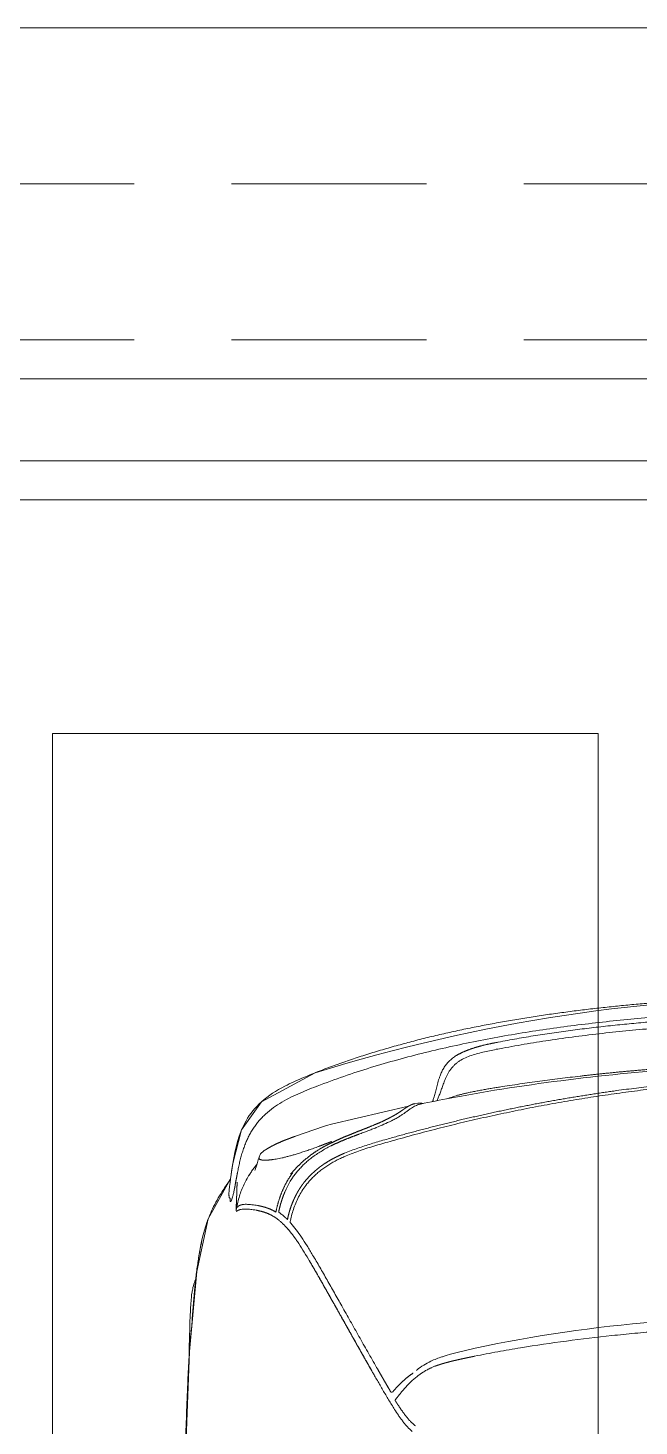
# Model space of a CAD drawing. Header units: metres. Extents: x -13933 to 152404, y -7861 to 21912.
# Drawn here: x 113047.2 to 113125.6, y 3104.3 to 3283.7 of the extents above; entities that cross this region are included whole.
import ezdxf
from ezdxf.xclip import XClip

# ---------------------------------------------------------------- set-up
doc = ezdxf.new("R2010")
doc.units = ezdxf.units.M
doc.header["$LTSCALE"] = 100
doc.header["$MEASUREMENT"] = 0
doc.header["$XCLIPFRAME"] = 0
doc.linetypes.add('HIDDEN', pattern=[0.375, 0.25, -0.125])
doc.layers.get('0').update_dxf_attribs({"color": 9, "lineweight": 9})
for name, color, linetype, lineweight in [('04', 9, 'Continuous', 9), ('06A', 9, 'Continuous', 9), ('06B', 9, 'Continuous', 9), ('06D', 9, 'Continuous', 9), ('40M', 9, 'Continuous', 9)]:
    doc.layers.add(name, color=color, linetype=linetype, lineweight=lineweight)

# ---------------------------------------------------------------- blocks, each defined once
blk = doc.blocks.new('p-harpusta-ust')
at = {"layer": '06A'}
blk.add_lwpolyline([(-947.46, 2083), (-947.46, 2083), (-902.46, 2083), (-902.46, 460), (-947.46, 460), (-947.46, 2083)], dxfattribs=at)
at = {"layer": '06D', "linetype": 'HIDDEN'}
for points in [[(-927.46, 460), (-927.46, 2083)], [(-907.46, 460), (-907.46, 2083)]]:
    blk.add_lwpolyline(points, dxfattribs=at)
blk = doc.blocks.new('p-araba-polo')
for p, q in [((3.7907, -0.2576), (3.7909, -0.2576)), ((3.7514, -0.624), (3.7743, -0.5251)), ((3.7299, -0.546), (3.7299, -0.546)), ((3.4392, -0.5659), (3.4392, -0.5659)), ((3.6419, -0.7275), (3.6419, -0.7275)), ((3.4804, -0.8048), (3.4804, -0.8048))]:
    blk.add_line(p, q)
at = {"flags": 128}
for points in [[(3.7308, -0.6835), (3.732, -0.6804), (3.7332, -0.6772), (3.7345, -0.6739)], [(3.6558, -0.7538), (3.6563, -0.7542), (3.6566, -0.7545), (3.6574, -0.7549)], [(3.6574, -0.7549), (3.6583, -0.7553), (3.6593, -0.7556), (3.6605, -0.7556)]]:
    blk.add_lwpolyline(points, dxfattribs=at)
for points, degree, knots in [([(3.8968, 0), (3.8968, -0.0121), (3.8967, -0.0363), (3.8959, -0.0725), (3.8947, -0.1088), (3.893, -0.145), (3.8908, -0.1812), (3.888, -0.2174), (3.8847, -0.2535), (3.8808, -0.2896), (3.8764, -0.3256), (3.8712, -0.3615), (3.8654, -0.3973), (3.8588, -0.4329), (3.8515, -0.4685), (3.8433, -0.5038), (3.8341, -0.5389), (3.824, -0.5737), (3.8128, -0.6082), (3.8043, -0.6309), (3.8001, -0.6422)], 3, [0, 0, 0, 0, 0.055558, 0.111113, 0.166668, 0.222224, 0.277781, 0.333337, 0.388894, 0.44445, 0.500005, 0.55556, 0.611116, 0.666671, 0.722227, 0.777783, 0.833339, 0.888892, 0.944445, 1, 1, 1, 1]), ([(3.8174, -0.6444), (3.8199, -0.638), (3.8249, -0.6251), (3.8318, -0.6056), (3.8384, -0.5859), (3.8446, -0.566), (3.8505, -0.5459), (3.856, -0.5257), (3.8613, -0.5053), (3.8662, -0.4849), (3.8708, -0.4643), (3.8752, -0.4435), (3.8792, -0.4228), (3.883, -0.4019), (3.8866, -0.3809), (3.8899, -0.3599), (3.893, -0.3389), (3.8958, -0.3178), (3.8985, -0.2966), (3.9009, -0.2755), (3.9031, -0.2543), (3.9051, -0.2331), (3.9069, -0.2119), (3.9086, -0.1907), (3.91, -0.1695), (3.9113, -0.1483), (3.9123, -0.1271), (3.9133, -0.1059), (3.914, -0.0847), (3.9146, -0.0635), (3.915, -0.0423), (3.9152, -0.0212), (3.9153, -0.007), (3.9153, 0)], 3, [0, 0, 0, 0, 0.031503, 0.063111, 0.094824, 0.126637, 0.158547, 0.190546, 0.222628, 0.254786, 0.287011, 0.319297, 0.351636, 0.384021, 0.416445, 0.448899, 0.481372, 0.513858, 0.546357, 0.578861, 0.611362, 0.643854, 0.676332, 0.708795, 0.741239, 0.773662, 0.806063, 0.838441, 0.870794, 0.903125, 0.935433, 0.967723, 1, 1, 1, 1]), ([(3.8826, 0), (3.8825, -0.0115), (3.8825, -0.0346), (3.8818, -0.0692), (3.8807, -0.1038), (3.8791, -0.1384), (3.877, -0.1729), (3.8745, -0.2074), (3.8715, -0.2419), (3.8679, -0.2763), (3.8637, -0.3107), (3.859, -0.3441), (3.8539, -0.3766), (3.85, -0.3976), (3.8481, -0.4081)], 3, [0, 0, 0, 0, 0.084393, 0.168775, 0.253159, 0.337558, 0.421942, 0.506321, 0.590718, 0.675107, 0.759486, 0.843869, 0.92194, 1, 1, 1, 1]), ([(3.8565, -0.4099), (3.858, -0.4019), (3.861, -0.3861), (3.865, -0.3622), (3.8686, -0.3382), (3.8719, -0.3142), (3.8749, -0.2902), (3.8776, -0.2661), (3.8801, -0.242), (3.8823, -0.2178), (3.8842, -0.1937), (3.8859, -0.1695), (3.8873, -0.1453), (3.8885, -0.1211), (3.8895, -0.0969), (3.8903, -0.0727), (3.8908, -0.0485), (3.8912, -0.0242), (3.8912, -0.0081), (3.8912, 0)], 3, [0, 0, 0, 0, 0.058823, 0.117646, 0.17647, 0.235293, 0.294117, 0.35294, 0.411764, 0.470587, 0.529411, 0.588234, 0.647058, 0.705882, 0.764705, 0.823529, 0.882353, 0.941176, 1, 1, 1, 1]), ([(3.7299, -0.546), (3.7326, -0.5363), (3.7381, -0.5169), (3.7456, -0.4876), (3.7529, -0.4583), (3.7597, -0.4288), (3.7661, -0.3992), (3.7721, -0.3696), (3.7777, -0.3398), (3.7828, -0.31), (3.7875, -0.2801), (3.7918, -0.2501), (3.7957, -0.2201), (3.7992, -0.19), (3.8022, -0.1598), (3.8038, -0.1397), (3.8047, -0.1296)], 3, [0, 0, 0, 0, 0.071461, 0.142913, 0.214376, 0.285822, 0.357282, 0.428734, 0.500167, 0.571583, 0.64299, 0.714393, 0.785796, 0.857198, 0.928599, 1, 1, 1, 1]), ([(3.7771, -0.5097), (3.7824, -0.4843), (3.7966, -0.4088), (3.8141, -0.2823), (3.8225, -0.1806), (3.8251, -0.1297)], 3, [0, 0, 0, 0, 0.20268, 0.601651, 1, 1, 1, 1]), ([(3.7943, -0.2582), (3.7954, -0.2497), (3.7977, -0.2326), (3.8008, -0.2069), (3.8036, -0.1812), (3.806, -0.1555), (3.8074, -0.1383), (3.8081, -0.1297)], 3, [0, 0, 0, 0, 0.200035, 0.400025, 0.600021, 0.8, 1, 1, 1, 1]), ([(3.4856, -0.2052), (3.4847, -0.215), (3.4831, -0.2347), (3.4791, -0.2738), (3.4733, -0.3227), (3.4669, -0.3666), (3.4619, -0.3959), (3.4593, -0.4106), (3.4566, -0.4254), (3.4546, -0.4353), (3.4536, -0.4402)], 3, [0, 0, 0, 0, 0.12452, 0.248713, 0.496885, 0.746467, 0.809383, 0.872586, 0.936113, 1, 1, 1, 1]), ([(3.7989, -0.4081), (3.8003, -0.3995), (3.8029, -0.3823), (3.8065, -0.3565), (3.8099, -0.3307), (3.8119, -0.3134), (3.8129, -0.3048)], 3, [0, 0, 0, 0, 0.249972, 0.499988, 0.750033, 1, 1, 1, 1]), ([(3.7912, -0.4504), (3.7917, -0.4485), (3.7925, -0.4445), (3.7937, -0.4385), (3.7948, -0.4325), (3.7959, -0.4264), (3.797, -0.4203), (3.798, -0.4142), (3.7986, -0.4101), (3.7989, -0.4081)], 3, [0, 0, 0, 0, 0.142515, 0.285196, 0.427965, 0.570749, 0.713737, 0.856833, 1, 1, 1, 1]), ([(3.8481, -0.4081), (3.8476, -0.411), (3.8464, -0.4167), (3.8447, -0.4253), (3.8426, -0.4338), (3.8402, -0.4422), (3.8374, -0.4503), (3.8348, -0.4552), (3.8335, -0.4577)], 3, [0, 0, 0, 0, 0.167506, 0.33466, 0.50145, 0.667886, 0.83384, 1, 1, 1, 1]), ([(3.7841, -0.4746), (3.7844, -0.4739), (3.7851, -0.4721), (3.7861, -0.4691), (3.7873, -0.4656), (3.7883, -0.462), (3.7893, -0.4582), (3.7903, -0.4544), (3.7909, -0.4517), (3.7912, -0.4504)], 3, [0, 0, 0, 0, 0.115196, 0.262644, 0.410099, 0.557562, 0.705034, 0.852514, 1, 1, 1, 1]), ([(3.8335, -0.4577), (3.8327, -0.4588), (3.8313, -0.4612), (3.8288, -0.4644), (3.826, -0.4673), (3.8231, -0.4699), (3.82, -0.4722), (3.8168, -0.4742), (3.8134, -0.476), (3.8111, -0.477), (3.81, -0.4775)], 3, [0, 0, 0, 0, 0.124981, 0.249968, 0.374958, 0.499953, 0.624954, 0.749963, 0.874979, 1, 1, 1, 1]), ([(3.8134, -0.4845), (3.8151, -0.4838), (3.8184, -0.4825), (3.8232, -0.48), (3.8278, -0.4769), (3.832, -0.4731), (3.8358, -0.4688), (3.8381, -0.4654), (3.8392, -0.4637)], 3, [0, 0, 0, 0, 0.166711, 0.333398, 0.500062, 0.66671, 0.833352, 1, 1, 1, 1]), ([(3.81, -0.4775), (3.808, -0.4783), (3.804, -0.4799), (3.798, -0.482), (3.7924, -0.4841), (3.7873, -0.486), (3.7837, -0.4874), (3.7819, -0.4881), (3.7815, -0.4884)], 3, [0, 0, 0, 0, 0.18627, 0.372392, 0.558131, 0.743503, 0.928538, 1, 1, 1, 1]), ([(3.4331, -0.5064), (3.434, -0.5049), (3.4358, -0.502), (3.4373, -0.4989), (3.4381, -0.4974)], 3, [0, 0, 0, 0, 0.504884, 1, 1, 1, 1]), ([(3.4381, -0.4974), (3.4373, -0.4989), (3.4358, -0.502), (3.434, -0.5049), (3.4331, -0.5064)], 3, [0, 0, 0, 0, 0.494609, 1, 1, 1, 1]), ([(3.4381, -0.4974), (3.4386, -0.4963), (3.4397, -0.4941), (3.4405, -0.4918), (3.441, -0.4906)], 3, [0, 0, 0, 0, 0.498968, 1, 1, 1, 1]), ([(3.441, -0.4906), (3.4405, -0.4918), (3.4397, -0.4941), (3.4386, -0.4963), (3.4381, -0.4974)], 3, [0, 0, 0, 0, 0.501096, 1, 1, 1, 1]), ([(3.7818, -0.4936), (3.7825, -0.4933), (3.784, -0.4928), (3.7865, -0.492), (3.7894, -0.4913), (3.7925, -0.4905), (3.7958, -0.4896), (3.7992, -0.4888), (3.8027, -0.4879), (3.8063, -0.4869), (3.8099, -0.4858), (3.8122, -0.4849), (3.8134, -0.4845)], 3, [0, 0, 0, 0, 0.099513, 0.199085, 0.298757, 0.398601, 0.498624, 0.598776, 0.698998, 0.799265, 0.899601, 1, 1, 1, 1]), ([(3.3918, -0.5389), (3.3904, -0.5381), (3.3878, -0.5363), (3.3839, -0.5336), (3.38, -0.5308), (3.3763, -0.528), (3.3729, -0.5252), (3.3698, -0.5223), (3.3668, -0.5193), (3.365, -0.517), (3.3641, -0.5159)], 3, [0, 0, 0, 0, 0.135189, 0.270177, 0.404927, 0.539624, 0.654876, 0.770059, 0.885089, 1, 1, 1, 1]), ([(3.4273, -0.5145), (3.4262, -0.5159), (3.4239, -0.5188), (3.4208, -0.522), (3.4183, -0.5245), (3.4164, -0.5263), (3.4145, -0.5281), (3.4126, -0.5298), (3.4107, -0.5315), (3.4088, -0.5331), (3.4068, -0.5347), (3.4049, -0.5363), (3.403, -0.5378), (3.4015, -0.539), (3.4005, -0.5397), (3.4, -0.5401), (3.3996, -0.5405), (3.3991, -0.5408), (3.3986, -0.5412), (3.3981, -0.5416), (3.3976, -0.542), (3.3973, -0.5422), (3.3971, -0.5423)], 3, [0, 0, 0, 0, 0.127806, 0.254933, 0.318226, 0.381331, 0.444235, 0.506923, 0.569381, 0.631599, 0.69357, 0.755292, 0.816773, 0.878031, 0.893313, 0.908584, 0.923844, 0.939093, 0.954332, 0.969563, 0.984785, 1, 1, 1, 1]), ([(3.4331, -0.5064), (3.4331, -0.5064), (3.4322, -0.5078), (3.4303, -0.5106), (3.4283, -0.5132), (3.4273, -0.5145)], 3, [0, 0, 0, 0, 0.000023, 0.502974, 1, 1, 1, 1]), ([(3.7735, -0.5185), (3.773, -0.5194), (3.7719, -0.5212), (3.7697, -0.5243), (3.7679, -0.5268), (3.767, -0.5281)], 3, [0, 0, 0, 0, 0.333348, 0.666684, 1, 1, 1, 1]), ([(3.7735, -0.5185), (3.774, -0.5176), (3.7749, -0.5159), (3.7763, -0.5127), (3.777, -0.5104), (3.7773, -0.5088)], 3, [0, 0, 0, 0, 0.253002, 0.505984, 1, 1, 1, 1]), ([(3.3572, -0.5202), (3.3577, -0.5208), (3.3587, -0.522), (3.3608, -0.5242), (3.3635, -0.5269), (3.367, -0.5299), (3.3705, -0.5327), (3.3741, -0.5354), (3.379, -0.5388), (3.3828, -0.5413), (3.3853, -0.5429)], 3, [0, 0, 0, 0, 0.060335, 0.124578, 0.249278, 0.374233, 0.499321, 0.624409, 0.749543, 1, 1, 1, 1]), ([(3.403, -0.5378), (3.403, -0.5378), (3.403, -0.5378), (3.403, -0.5378), (3.403, -0.5378), (3.403, -0.5378), (3.403, -0.5378)], 3, [0, 0, 0, 0, 1, 1, 1, 1, 1, 1, 1]), ([(3.403, -0.5378), (3.403, -0.5378), (3.403, -0.5378), (3.403, -0.5378), (3.403, -0.5378), (3.403, -0.5378), (3.403, -0.5378), (3.403, -0.5378), (3.403, -0.5378), (3.403, -0.5378), (3.403, -0.5378), (3.403, -0.5378), (3.403, -0.5378), (3.403, -0.5378), (3.403, -0.5378)], 7, [0, 0, 0, 0, 0, 0, 0, 0, 1, 1, 1, 1, 1, 1, 1, 1, 1, 1, 1, 1, 1, 1, 1]), ([(3.767, -0.5281), (3.7664, -0.5289), (3.7652, -0.5307), (3.763, -0.5338), (3.7607, -0.5375), (3.7581, -0.5419), (3.7563, -0.5454), (3.7554, -0.5472)], 3, [0, 0, 0, 0, 0.200624, 0.400934, 0.600937, 0.800584, 1, 1, 1, 1]), ([(3.3853, -0.5429), (3.3873, -0.5442), (3.3915, -0.5467), (3.3997, -0.5518), (3.4101, -0.5579), (3.4204, -0.5638), (3.4274, -0.5679), (3.4315, -0.5702), (3.4335, -0.5714), (3.4347, -0.5721)], 3, [0, 0, 0, 0, 0.124906, 0.24985, 0.49985, 0.749925, 0.874966, 0.92498, 1, 1, 1, 1]), ([(3.4092, -0.5441), (3.4087, -0.5445), (3.4078, -0.5452), (3.4071, -0.5465), (3.4076, -0.5476), (3.4085, -0.5481), (3.4089, -0.5484)], 3, [0, 0, 0, 0, 0.263807, 0.500052, 0.736261, 1, 1, 1, 1]), ([(3.4089, -0.5484), (3.414, -0.5514), (3.4241, -0.5573), (3.4341, -0.563), (3.4392, -0.5659)], 3, [0, 0, 0, 0, 0.499997, 1, 1, 1, 1]), ([(3.7106, -0.6052), (3.7118, -0.6022), (3.7143, -0.5961), (3.7176, -0.5868), (3.7208, -0.5771), (3.7239, -0.567), (3.7269, -0.5566), (3.7289, -0.5496), (3.7299, -0.546)], 3, [0, 0, 0, 0, 0.155616, 0.31525, 0.479141, 0.64759, 0.821014, 1, 1, 1, 1]), ([(3.7141, -0.6071), (3.7152, -0.6043), (3.7175, -0.5987), (3.7205, -0.5902), (3.7234, -0.5816), (3.7261, -0.573), (3.7287, -0.5643), (3.7312, -0.5556), (3.7328, -0.5498), (3.7337, -0.5469)], 3, [0, 0, 0, 0, 0.14264, 0.285361, 0.428172, 0.571059, 0.714003, 0.856988, 1, 1, 1, 1]), ([(3.4212, -0.5643), (3.4212, -0.5643), (3.4212, -0.5643), (3.4212, -0.5643), (3.4212, -0.5643), (3.4212, -0.5643), (3.4212, -0.5643)], 3, [0, 0, 0, 0, 1, 1, 1, 1, 1, 1, 1]), ([(3.4212, -0.5643), (3.4212, -0.5643), (3.4212, -0.5643), (3.4212, -0.5643), (3.4212, -0.5643), (3.4212, -0.5643), (3.4212, -0.5643)], 3, [0, 0, 0, 0, 1, 1, 1, 1, 1, 1, 1]), ([(3.4347, -0.5721), (3.4414, -0.5759), (3.4547, -0.5834), (3.4744, -0.5945), (3.4939, -0.6055), (3.5066, -0.6127), (3.513, -0.6162)], 3, [0, 0, 0, 0, 0.250088, 0.500081, 0.750046, 1, 1, 1, 1]), ([(3.4392, -0.5659), (3.4459, -0.5697), (3.4593, -0.5774), (3.4791, -0.5886), (3.4988, -0.5997), (3.5116, -0.607), (3.5181, -0.6106)], 3, [0, 0, 0, 0, 0.250005, 0.499995, 0.750003, 1, 1, 1, 1]), ([(3.7468, -0.5666), (3.7461, -0.5684), (3.7447, -0.5719), (3.7426, -0.5774), (3.7405, -0.583), (3.7391, -0.5868), (3.7384, -0.5887)], 3, [0, 0, 0, 0, 0.249816, 0.499724, 0.749781, 1, 1, 1, 1]), ([(3.6746, -0.6553), (3.6762, -0.654), (3.6794, -0.6513), (3.6839, -0.647), (3.6882, -0.6424), (3.6922, -0.6376), (3.6959, -0.6326), (3.6993, -0.6274), (3.7024, -0.622), (3.7054, -0.6165), (3.7081, -0.6109), (3.7098, -0.6071), (3.7106, -0.6052)], 3, [0, 0, 0, 0, 0.099992, 0.199992, 0.299988, 0.399982, 0.499978, 0.599981, 0.699987, 0.79999, 0.899989, 1, 1, 1, 1]), ([(3.513, -0.6162), (3.5186, -0.6194), (3.5299, -0.6257), (3.5464, -0.6351), (3.5626, -0.6443), (3.573, -0.6504), (3.5782, -0.6534)], 3, [0, 0, 0, 0, 0.250068, 0.500042, 0.750043, 1, 1, 1, 1]), ([(3.5181, -0.6106), (3.5237, -0.6138), (3.535, -0.6202), (3.5515, -0.6295), (3.5678, -0.6388), (3.5782, -0.6449), (3.5834, -0.648)], 3, [0, 0, 0, 0, 0.250003, 0.500002, 0.750004, 1, 1, 1, 1]), ([(3.7233, -0.6248), (3.7222, -0.6269), (3.72, -0.6311), (3.7164, -0.6372), (3.7126, -0.6433), (3.7098, -0.6471), (3.7084, -0.649)], 3, [0, 0, 0, 0, 0.250171, 0.500217, 0.75015, 1, 1, 1, 1]), ([(3.6769, -0.6587), (3.6787, -0.6573), (3.6822, -0.6544), (3.6872, -0.6496), (3.6918, -0.6446), (3.6961, -0.6393), (3.6987, -0.6355), (3.7, -0.6336)], 3, [0, 0, 0, 0, 0.199996, 0.399992, 0.599991, 0.799994, 1, 1, 1, 1]), ([(3.7233, -0.6387), (3.7225, -0.6408), (3.7209, -0.645), (3.7187, -0.6513), (3.7166, -0.6574), (3.7147, -0.6635), (3.7135, -0.6673), (3.7129, -0.6693)], 3, [0, 0, 0, 0, 0.200275, 0.400507, 0.60049, 0.800241, 1, 1, 1, 1]), ([(3.7997, -0.6433), (3.7981, -0.6473), (3.7949, -0.6553), (3.7899, -0.6672), (3.7844, -0.6789), (3.7781, -0.6903), (3.7708, -0.7011), (3.765, -0.7075), (3.7621, -0.7107)], 3, [0, 0, 0, 0, 0.166182, 0.332514, 0.49905, 0.665821, 0.832816, 1, 1, 1, 1]), ([(3.7799, -0.7136), (3.7879, -0.7046), (3.7968, -0.6908), (3.8082, -0.6672), (3.8136, -0.654), (3.8172, -0.6448)], 3, [0, 0, 0, 0, 0.458817, 0.622395, 1, 1, 1, 1]), ([(3.5782, -0.6534), (3.5821, -0.6558), (3.5899, -0.6605), (3.5971, -0.6652), (3.6007, -0.6676)], 3, [0, 0, 0, 0, 0.500144, 1, 1, 1, 1]), ([(3.5834, -0.648), (3.5874, -0.6504), (3.5954, -0.6552), (3.6027, -0.66), (3.6063, -0.6624)], 3, [0, 0, 0, 0, 0.500076, 1, 1, 1, 1]), ([(3.6063, -0.6624), (3.6096, -0.6647), (3.6161, -0.6692), (3.6216, -0.6739), (3.6243, -0.6762)], 3, [0, 0, 0, 0, 0.500136, 1, 1, 1, 1]), ([(3.6278, -0.6766), (3.6305, -0.676), (3.6359, -0.6747), (3.644, -0.6721), (3.652, -0.6689), (3.6599, -0.6651), (3.6675, -0.6606), (3.6722, -0.6571), (3.6746, -0.6553)], 3, [0, 0, 0, 0, 0.159308, 0.322994, 0.489699, 0.658429, 0.828591, 1, 1, 1, 1]), ([(3.7084, -0.649), (3.7071, -0.6507), (3.7044, -0.6541), (3.7001, -0.6589), (3.6955, -0.6634), (3.6922, -0.6662), (3.6906, -0.6677)], 3, [0, 0, 0, 0, 0.250005, 0.500006, 0.750004, 1, 1, 1, 1]), ([(3.6243, -0.6762), (3.6245, -0.6764), (3.6249, -0.6768), (3.6263, -0.6769), (3.6273, -0.6767), (3.6278, -0.6766)], 3, [0, 0, 0, 0, 0.33657, 0.664105, 1, 1, 1, 1]), ([(3.6289, -0.6804), (3.631, -0.6799), (3.6352, -0.679), (3.6415, -0.6772), (3.6476, -0.6751), (3.6516, -0.6734), (3.6536, -0.6726)], 3, [0, 0, 0, 0, 0.250006, 0.500007, 0.750006, 1, 1, 1, 1]), ([(3.6843, -0.6769), (3.685, -0.6764), (3.6864, -0.6754), (3.6877, -0.6744), (3.6884, -0.6739)], 3, [0, 0, 0, 0, 0.500012, 1, 1, 1, 1]), ([(3.7129, -0.6693), (3.7124, -0.6709), (3.7114, -0.674), (3.7102, -0.6786), (3.709, -0.6829), (3.708, -0.6871), (3.7072, -0.691), (3.7065, -0.6948), (3.7062, -0.697), (3.706, -0.6982)], 3, [0, 0, 0, 0, 0.143178, 0.285809, 0.428387, 0.571114, 0.714004, 0.856981, 1, 1, 1, 1]), ([(3.7349, -0.6727), (3.7343, -0.6745), (3.733, -0.6779), (3.7317, -0.6811), (3.7311, -0.6828)], 3, [0, 0, 0, 0, 0.495547, 1, 1, 1, 1]), ([(3.6381, -0.6911), (3.6372, -0.6899), (3.6354, -0.6874), (3.6331, -0.6849), (3.632, -0.6836)], 3, [0, 0, 0, 0, 0.500029, 1, 1, 1, 1]), ([(3.706, -0.6982), (3.706, -0.6982), (3.706, -0.6982), (3.706, -0.6982), (3.706, -0.6982), (3.706, -0.6982), (3.706, -0.6982)], 3, [0, 0, 0, 0, 1, 1, 1, 1.000001, 1.000001, 1.000001, 1.000001]), ([(3.7311, -0.6828), (3.7305, -0.6842), (3.7293, -0.687), (3.7276, -0.691), (3.7259, -0.6947), (3.7243, -0.6981), (3.7227, -0.7012), (3.7212, -0.7039), (3.7197, -0.7063), (3.7188, -0.7076), (3.7184, -0.7083)], 3, [0, 0, 0, 0, 0.125001, 0.250002, 0.375002, 0.500002, 0.625002, 0.750002, 0.875001, 1, 1, 1, 1]), ([(3.7009, -0.7505), (3.7197, -0.7475), (3.7493, -0.7404), (3.773, -0.7216), (3.7799, -0.7136)], 3, [0, 0, 0, 0, 0.646551, 1, 1, 1, 1]), ([(3.7056, -0.7145), (3.7057, -0.7149), (3.7061, -0.7158), (3.7068, -0.7165), (3.7077, -0.7169), (3.7085, -0.7168), (3.709, -0.7167), (3.7091, -0.7166)], 3, [0, 0, 0, 0, 0.235288, 0.470581, 0.705875, 0.941175, 1, 1, 1, 1]), ([(3.7089, -0.7167), (3.7101, -0.7164), (3.7141, -0.7146), (3.7152, -0.7128), (3.7174, -0.7102)], 3, [0, 0, 0, 0, 0.136101, 1, 1, 1, 1]), ([(3.7621, -0.7107), (3.7607, -0.7121), (3.7579, -0.7149), (3.7533, -0.7188), (3.7485, -0.7224), (3.7436, -0.7257), (3.7384, -0.7286), (3.7331, -0.7313), (3.7294, -0.7329), (3.7276, -0.7337)], 3, [0, 0, 0, 0, 0.142965, 0.285982, 0.428979, 0.571915, 0.714754, 0.857457, 1, 1, 1, 1]), ([(3.6409, -0.7204), (3.6411, -0.7217), (3.6415, -0.7242), (3.6417, -0.7264), (3.6419, -0.7275)], 3, [0, 0, 0, 0, 0.500012, 1, 1, 1, 1]), ([(3.6419, -0.7275), (3.642, -0.7284), (3.6422, -0.7303), (3.6423, -0.7328), (3.6424, -0.7353), (3.6423, -0.7376), (3.6421, -0.739), (3.642, -0.7397)], 3, [0, 0, 0, 0, 0.160277, 0.337825, 0.535128, 0.754926, 1, 1, 1, 1]), ([(3.6431, -0.7458), (3.6458, -0.7452), (3.6511, -0.7441), (3.659, -0.742), (3.6667, -0.7393), (3.6742, -0.7361), (3.6815, -0.7323), (3.6868, -0.729), (3.6897, -0.727), (3.6903, -0.7266)], 3, [0, 0, 0, 0, 0.158644, 0.317513, 0.476648, 0.636014, 0.795575, 0.955312, 1, 1, 1, 1]), ([(3.6479, -0.7254), (3.6478, -0.7244), (3.6475, -0.7224), (3.6472, -0.72), (3.647, -0.7189)], 3, [0, 0, 0, 0, 0.499774, 1, 1, 1, 1]), ([(3.6481, -0.7379), (3.6483, -0.7365), (3.6487, -0.7335), (3.6482, -0.7285), (3.648, -0.7261)], 3, [0, 0, 0, 0, 0.499729, 1, 1, 1, 1]), ([(3.6797, -0.7331), (3.6797, -0.7331), (3.6797, -0.7331), (3.6797, -0.7331), (3.6797, -0.7331), (3.6797, -0.7331), (3.6797, -0.7331), (3.6797, -0.7331), (3.6797, -0.7331), (3.6797, -0.7331), (3.6797, -0.7331), (3.6797, -0.7331), (3.6797, -0.7331)], 6, [0, 0, 0, 0, 0, 0, 0, 1, 1, 1, 1, 1, 1, 1, 1, 1, 1, 1, 1, 1]), ([(3.6797, -0.7331), (3.6797, -0.7331), (3.6797, -0.7331), (3.6797, -0.7331), (3.6797, -0.7331), (3.6797, -0.7331), (3.6797, -0.7331), (3.6797, -0.7331), (3.6797, -0.7331), (3.6797, -0.7331), (3.6797, -0.7331), (3.6797, -0.7331), (3.6797, -0.7331)], 6, [0, 0, 0, 0, 0, 0, 0, 1, 1, 1, 1, 1, 1, 1, 1, 1, 1, 1, 1, 1]), ([(3.6848, -0.7302), (3.6849, -0.7301), (3.6905, -0.7267), (3.695, -0.7233), (3.6988, -0.7202), (3.6995, -0.7196)], 3, [0, 0, 0, 0, 0.284317, 0.878632, 1, 1, 1, 1]), ([(3.7276, -0.7337), (3.7256, -0.7345), (3.7215, -0.7361), (3.7152, -0.7382), (3.7088, -0.7401), (3.7024, -0.7417), (3.6959, -0.7431), (3.6916, -0.744), (3.6894, -0.7444)], 3, [0, 0, 0, 0, 0.166659, 0.333321, 0.499987, 0.666656, 0.833327, 1, 1, 1, 1]), ([(3.7312, -0.7322), (3.7312, -0.7322), (3.7312, -0.7322), (3.7312, -0.7322), (3.7312, -0.7322), (3.7312, -0.7322), (3.7312, -0.7322), (3.7312, -0.7322), (3.7312, -0.7322), (3.7312, -0.7322)], 3, [0, 0, 0, 0, 0.125, 0.25, 0.5, 1, 1, 1, 1, 1, 1, 1]), ([(3.642, -0.7397), (3.6418, -0.7402), (3.6416, -0.7414), (3.6411, -0.7429), (3.6404, -0.7444), (3.6396, -0.7453), (3.6392, -0.7457)], 3, [0, 0, 0, 0, 0.221287, 0.461031, 0.720285, 1, 1, 1, 1]), ([(3.6423, -0.746), (3.6423, -0.746), (3.6424, -0.7459), (3.6429, -0.7458), (3.6431, -0.7458)], 3, [0, 0, 0, 0, 0.500528, 1, 1, 1, 1]), ([(3.6442, -0.7453), (3.6444, -0.7451), (3.6449, -0.7448), (3.6452, -0.7444), (3.6454, -0.7442)], 3, [0, 0, 0, 0, 0.499449, 1, 1, 1, 1]), ([(3.6446, -0.7452), (3.6444, -0.7453), (3.6442, -0.7453), (3.6442, -0.7453), (3.6442, -0.7453)], 3, [0, 0, 0, 0, 0.4918, 1, 1, 1, 1]), ([(3.6454, -0.7442), (3.6457, -0.7438), (3.6464, -0.743), (3.6472, -0.7415), (3.6477, -0.7399), (3.648, -0.7386), (3.6481, -0.7379)], 3, [0, 0, 0, 0, 0.25, 0.5, 0.75, 1, 1, 1, 1]), ([(3.6684, -0.7483), (3.6668, -0.7486), (3.6637, -0.7493), (3.6595, -0.7502), (3.6562, -0.7511), (3.6538, -0.752), (3.6529, -0.7524), (3.6525, -0.7527)], 3, [0, 0, 0, 0, 0.243786, 0.487231, 0.658342, 0.829202, 1, 1, 1, 1]), ([(3.6589, -0.7419), (3.6589, -0.7419), (3.6589, -0.7419), (3.6589, -0.7419), (3.6589, -0.7419), (3.6589, -0.7419), (3.6589, -0.7419)], 3, [0, 0, 0, 0, 1, 1, 1, 1.000001, 1.000001, 1.000001, 1.000001]), ([(3.6634, -0.7404), (3.6634, -0.7404), (3.6634, -0.7404), (3.6634, -0.7404), (3.6634, -0.7404), (3.6634, -0.7404), (3.6634, -0.7404), (3.6634, -0.7404), (3.6634, -0.7404), (3.6634, -0.7404), (3.6634, -0.7404), (3.6634, -0.7404), (3.6634, -0.7404), (3.6634, -0.7404), (3.6634, -0.7404)], 7, [0, 0, 0, 0, 0, 0, 0, 0, 1, 1, 1, 1, 1, 1, 1, 1.000001, 1.000001, 1.000001, 1.000001, 1.000001, 1.000001, 1.000001, 1.000001]), ([(3.63, -0.7819), (3.6367, -0.7793), (3.6464, -0.775), (3.6606, -0.7668), (3.6723, -0.7592), (3.6777, -0.7555), (3.6807, -0.7535), (3.6809, -0.7534)], 3, [0, 0, 0, 0, 0.436591, 0.634385, 0.751254, 0.983784, 1, 1, 1, 1]), ([(3.6621, -0.7555), (3.6621, -0.7555), (3.6621, -0.7555), (3.6621, -0.7555), (3.6621, -0.7555), (3.6621, -0.7555), (3.6621, -0.7555), (3.6621, -0.7555), (3.6621, -0.7555), (3.6621, -0.7555), (3.6621, -0.7555)], 5, [0, 0, 0, 0, 0, 0, 1, 1, 1, 1, 1, 1, 1, 1, 1, 1, 1]), ([(3.5624, -0.7968), (3.5668, -0.7962), (3.5918, -0.7928), (3.6137, -0.7881), (3.6286, -0.7825), (3.63, -0.7819)], 3, [0, 0, 0, 0, 0.15043, 0.932957, 1, 1, 1, 1]), ([(3.46, -0.8061), (3.4566, -0.8063), (3.4499, -0.8067), (3.4362, -0.8075), (3.4129, -0.8086), (3.3796, -0.8099), (3.339, -0.8111), (3.2984, -0.812), (3.2603, -0.8127), (3.226, -0.8131), (3.193, -0.8134), (3.1656, -0.8135), (3.1487, -0.8134), (3.1435, -0.8134)], 3, [0, 0, 0, 0, 0.03531, 0.070597, 0.141114, 0.269195, 0.390859, 0.518959, 0.640794, 0.737038, 0.833171, 0.948447, 1, 1, 1, 1]), ([(3.4534, -0.8065), (3.4733, -0.8062), (3.5024, -0.8054), (3.5233, -0.8042), (3.533, -0.8032), (3.5394, -0.8022), (3.5462, -0.8005), (3.5507, -0.7987), (3.5521, -0.7981)], 3, [0, 0, 0, 0, 0.418831, 0.714948, 0.835581, 0.907738, 0.972168, 1, 1, 1, 1]), ([(3.4649, -0.8058), (3.4648, -0.8058), (3.4647, -0.8058), (3.4648, -0.8058), (3.4649, -0.8058)], 3, [0, 0, 0, 0, 0.506131, 1, 1, 1, 1]), ([(3.4649, -0.8058), (3.4695, -0.8055), (3.4787, -0.8047), (3.4878, -0.8037), (3.4924, -0.8031)], 3, [0, 0, 0, 0, 0.500005, 1, 1, 1, 1]), ([(3.4924, -0.8031), (3.496, -0.8029), (3.5031, -0.8024), (3.5136, -0.8016), (3.5237, -0.8008), (3.5336, -0.8), (3.5432, -0.799), (3.5524, -0.798), (3.5613, -0.797), (3.5699, -0.7958), (3.5781, -0.7946), (3.5859, -0.7933), (3.5934, -0.7919), (3.5988, -0.7908), (3.6016, -0.7902), (3.6022, -0.7901)], 3, [0, 0, 0, 0, 0.08164, 0.163278, 0.244914, 0.326547, 0.408179, 0.489811, 0.571441, 0.653071, 0.734702, 0.816332, 0.897962, 0.979592, 1, 1, 1, 1])]:
    blk.add_open_spline(points, degree=degree, knots=knots)
for points, degree in [([(3.8299, -0.051), (3.8291, -0.0934), (3.8275, -0.1358), (3.825, -0.1781), (3.8218, -0.2204), (3.8178, -0.2626), (3.8129, -0.3048)], 6), ([(3.4638, -0.4393), (3.4806, -0.3636), (3.491, -0.2862), (3.4979, -0.2087)], 3), ([(3.7943, -0.2582), (3.7903, -0.2871), (3.7858, -0.3159), (3.7808, -0.3446), (3.7753, -0.3732), (3.7693, -0.4017)], 5), ([(3.7693, -0.4017), (3.7632, -0.431), (3.7565, -0.4602), (3.7494, -0.4892), (3.7418, -0.5181), (3.7337, -0.5469)], 5), ([(3.8565, -0.4099), (3.8547, -0.4197), (3.8527, -0.4291), (3.8503, -0.4386), (3.8474, -0.4478), (3.8438, -0.4564), (3.8392, -0.4637)], 6), ([(3.4536, -0.4402), (3.4532, -0.442), (3.4529, -0.4438), (3.4525, -0.4456), (3.4521, -0.4474), (3.4518, -0.4492), (3.4514, -0.451)], 6), ([(3.4529, -0.4818), (3.4574, -0.468), (3.4605, -0.4536), (3.4638, -0.4393)], 3), ([(3.4464, -0.4728), (3.4469, -0.471), (3.4473, -0.4692), (3.4478, -0.4673), (3.4482, -0.4655), (3.4486, -0.4637), (3.449, -0.4619)], 6), ([(3.4514, -0.451), (3.451, -0.4529), (3.4506, -0.4547), (3.4502, -0.4565), (3.4498, -0.4583), (3.4494, -0.4601), (3.449, -0.4619)], 6), ([(3.8303, -0.4624), (3.8303, -0.4624), (3.8303, -0.4624), (3.8303, -0.4624)], 3), ([(3.4434, -0.4835), (3.4429, -0.4849), (3.4425, -0.4863), (3.442, -0.4878), (3.4415, -0.4892), (3.441, -0.4906)], 5), ([(3.441, -0.4906), (3.4415, -0.4892), (3.442, -0.4878), (3.4425, -0.4863), (3.4429, -0.4849), (3.4434, -0.4835)], 5), ([(3.4434, -0.4835), (3.4439, -0.4817), (3.4445, -0.4799), (3.445, -0.4781), (3.4455, -0.4763), (3.4459, -0.4746), (3.4464, -0.4728)], 6), ([(3.4472, -0.4963), (3.4494, -0.4917), (3.4513, -0.4868), (3.4529, -0.4818)], 3), ([(3.4529, -0.4816), (3.4529, -0.4817), (3.4529, -0.4819), (3.4528, -0.482), (3.4527, -0.4821), (3.4526, -0.4822), (3.4523, -0.4824)], 6), ([(3.4362, -0.5141), (3.4404, -0.5087), (3.4441, -0.5027), (3.4472, -0.4963)], 3), ([(3.7818, -0.4936), (3.7815, -0.4937), (3.7812, -0.4938), (3.7809, -0.4939), (3.7806, -0.494), (3.7803, -0.4942)], 5), ([(3.7803, -0.4942), (3.7808, -0.494), (3.7813, -0.4938), (3.7818, -0.4936)], 3), ([(3.4092, -0.5441), (3.4141, -0.54), (3.4191, -0.5353), (3.4238, -0.5303), (3.4281, -0.5248), (3.432, -0.5191)], 5), ([(3.4273, -0.5145), (3.4285, -0.513), (3.4297, -0.5114), (3.4309, -0.5098), (3.432, -0.5081), (3.4331, -0.5064)], 5), ([(3.4363, -0.5139), (3.4362, -0.5141), (3.4361, -0.5142), (3.4359, -0.5144), (3.4357, -0.5145), (3.4355, -0.5147), (3.4352, -0.5148)], 6), ([(3.7775, -0.5177), (3.7771, -0.5191), (3.7766, -0.5206), (3.776, -0.522), (3.7752, -0.5235), (3.7743, -0.5251)], 5), ([(3.7775, -0.5177), (3.7775, -0.5174), (3.7776, -0.5171), (3.7777, -0.5169)], 3), ([(3.7778, -0.5161), (3.7787, -0.5118), (3.7785, -0.5089), (3.7779, -0.5057)], 3), ([(3.7743, -0.5251), (3.7733, -0.527), (3.772, -0.529), (3.7705, -0.531), (3.7688, -0.5334), (3.7668, -0.5363), (3.7644, -0.5402)], 6), ([(3.7666, -0.5287), (3.7667, -0.5287), (3.7667, -0.5287), (3.7667, -0.5286), (3.7667, -0.5286), (3.7667, -0.5286), (3.7667, -0.5286)], 6), ([(3.7666, -0.5287), (3.7666, -0.5287), (3.7666, -0.5287), (3.7666, -0.5287), (3.7666, -0.5287), (3.7666, -0.5287), (3.7666, -0.5287)], 6), ([(3.3918, -0.5389), (3.3927, -0.5395), (3.3935, -0.5401), (3.3944, -0.5406), (3.3953, -0.5412), (3.3962, -0.5418), (3.3971, -0.5423)], 6), ([(3.3971, -0.5423), (3.3972, -0.5424), (3.3972, -0.5424), (3.3973, -0.5424)], 3), ([(3.3973, -0.5424), (3.3972, -0.5424), (3.3972, -0.5424), (3.3972, -0.5424), (3.3972, -0.5424), (3.3972, -0.5423), (3.3971, -0.5423)], 6), ([(3.4392, -0.5659), (3.4349, -0.5635), (3.4306, -0.561), (3.4262, -0.5585), (3.4219, -0.556), (3.4176, -0.5535), (3.4133, -0.551), (3.4089, -0.5484)], 7), ([(3.7644, -0.5402), (3.7622, -0.5439), (3.7597, -0.5484), (3.7569, -0.5538), (3.7539, -0.5602), (3.7508, -0.5674), (3.7478, -0.5751), (3.7446, -0.5831)], 7), ([(3.7468, -0.5668), (3.7497, -0.5596), (3.7526, -0.5529), (3.7553, -0.5475)], 3), ([(3.7549, -0.5478), (3.755, -0.5478), (3.755, -0.5477), (3.755, -0.5477), (3.755, -0.5477), (3.755, -0.5477), (3.7551, -0.5477)], 6), ([(3.7551, -0.5477), (3.7552, -0.5477), (3.7552, -0.5476), (3.7553, -0.5475), (3.7553, -0.5474), (3.7554, -0.5473), (3.7554, -0.5472)], 6), ([(3.412, -0.559), (3.412, -0.559), (3.412, -0.559), (3.412, -0.559)], 3), ([(3.412, -0.559), (3.412, -0.559), (3.412, -0.559), (3.412, -0.559), (3.412, -0.559), (3.412, -0.559)], 5), ([(3.513, -0.6162), (3.4939, -0.6055), (3.4745, -0.5946), (3.4547, -0.5835), (3.4347, -0.5721)], 4), ([(3.7464, -0.567), (3.7465, -0.567), (3.7465, -0.567), (3.7465, -0.567), (3.7465, -0.567), (3.7465, -0.567), (3.7466, -0.567)], 6), ([(3.7466, -0.567), (3.7467, -0.5669), (3.7467, -0.5669), (3.7468, -0.5668), (3.7468, -0.5668), (3.7468, -0.5667), (3.7468, -0.5666)], 6), ([(3.4561, -0.5842), (3.4561, -0.5842), (3.4561, -0.5842), (3.4561, -0.5842)], 3), ([(3.4561, -0.5842), (3.4561, -0.5842), (3.4561, -0.5842), (3.4561, -0.5842), (3.4561, -0.5842), (3.4561, -0.5842)], 5), ([(3.7233, -0.6248), (3.7268, -0.6177), (3.73, -0.6105), (3.7329, -0.6032), (3.7357, -0.5959), (3.7384, -0.5887)], 5), ([(3.7446, -0.5831), (3.742, -0.5897), (3.7394, -0.5965), (3.7366, -0.6034), (3.7337, -0.6103), (3.7306, -0.6172), (3.7273, -0.624)], 6), ([(3.7382, -0.5889), (3.7383, -0.5889), (3.7384, -0.5889), (3.7384, -0.5889), (3.7384, -0.5888), (3.7384, -0.5888), (3.7384, -0.5887)], 6), ([(3.7141, -0.6071), (3.7117, -0.6126), (3.7092, -0.6181), (3.7064, -0.6235), (3.7034, -0.6286), (3.7, -0.6336)], 5), ([(3.5782, -0.6534), (3.5628, -0.6443), (3.5465, -0.6352), (3.5299, -0.6258), (3.513, -0.6162)], 4), ([(3.7273, -0.624), (3.7257, -0.6274), (3.7239, -0.6308), (3.7222, -0.6341), (3.7203, -0.6374), (3.7183, -0.6407)], 5), ([(3.7289, -0.624), (3.7277, -0.627), (3.7266, -0.63), (3.7255, -0.633), (3.7244, -0.6358), (3.7233, -0.6387)], 5), ([(3.7289, -0.624), (3.7277, -0.627), (3.7266, -0.63), (3.7255, -0.633), (3.7244, -0.6358), (3.7233, -0.6387)], 5), ([(3.7286, -0.624), (3.7282, -0.624), (3.7277, -0.624), (3.7273, -0.624)], 3), ([(3.7286, -0.624), (3.7283, -0.624), (3.7281, -0.624), (3.7278, -0.624), (3.7276, -0.624), (3.7273, -0.624)], 5), ([(3.7289, -0.624), (3.7289, -0.624), (3.7288, -0.624), (3.7288, -0.624), (3.7287, -0.624), (3.7286, -0.624), (3.7286, -0.624)], 6), ([(3.7289, -0.624), (3.7288, -0.624), (3.7287, -0.624), (3.7286, -0.624)], 3), ([(3.7346, -0.6735), (3.7406, -0.6572), (3.7462, -0.6408), (3.7514, -0.624)], 3), ([(3.6871, -0.6763), (3.6934, -0.6709), (3.7003, -0.6645), (3.7071, -0.657), (3.7131, -0.649), (3.7183, -0.6407)], 5), ([(3.7997, -0.6433), (3.7998, -0.6429), (3.7999, -0.6426), (3.8001, -0.6422)], 3), ([(3.8001, -0.6422), (3.7999, -0.6426), (3.7998, -0.6429), (3.7997, -0.6433)], 3), ([(3.8175, -0.6441), (3.8175, -0.6442), (3.8175, -0.6443), (3.8175, -0.6443), (3.8174, -0.6444)], 4), ([(3.8174, -0.6444), (3.8174, -0.6444), (3.8175, -0.6443), (3.8175, -0.6442), (3.8175, -0.6442)], 4), ([(3.6769, -0.6587), (3.6748, -0.6604), (3.6726, -0.662), (3.6704, -0.6636), (3.6681, -0.665), (3.6657, -0.6664)], 5), ([(3.708, -0.649), (3.708, -0.649), (3.7081, -0.6491), (3.7081, -0.6491), (3.7082, -0.6491), (3.7082, -0.6491), (3.7082, -0.6491)], 6), ([(3.7082, -0.6491), (3.7083, -0.6492), (3.7084, -0.6492), (3.7084, -0.6492), (3.7084, -0.6491), (3.7084, -0.6491), (3.7084, -0.649)], 6), ([(3.6246, -0.6873), (3.62, -0.6823), (3.6144, -0.6773), (3.6078, -0.6724), (3.6007, -0.6676)], 4), ([(3.6536, -0.6726), (3.6489, -0.6747), (3.644, -0.6765), (3.639, -0.678), (3.634, -0.6793), (3.6289, -0.6804)], 5), ([(3.6289, -0.6804), (3.6292, -0.6807), (3.6295, -0.6811), (3.6299, -0.6814), (3.6302, -0.6817), (3.6305, -0.682)], 5), ([(3.629, -0.6763), (3.629, -0.6763), (3.629, -0.6763), (3.629, -0.6763), (3.629, -0.6763), (3.629, -0.6763), (3.629, -0.6763)], 6), ([(3.629, -0.6763), (3.629, -0.6763), (3.629, -0.6763), (3.629, -0.6763), (3.629, -0.6763), (3.629, -0.6763), (3.629, -0.6763), (3.629, -0.6763)], 7), ([(3.629, -0.6763), (3.629, -0.6763), (3.629, -0.6763), (3.629, -0.6763), (3.629, -0.6763)], 4), ([(3.629, -0.6763), (3.629, -0.6763), (3.629, -0.6763), (3.629, -0.6763), (3.629, -0.6763)], 4), ([(3.6843, -0.6769), (3.676, -0.6824), (3.6671, -0.687), (3.6578, -0.6905), (3.6482, -0.6931), (3.6385, -0.6952)], 5), ([(3.6657, -0.6664), (3.6634, -0.6678), (3.661, -0.6691), (3.6586, -0.6703), (3.6561, -0.6715), (3.6536, -0.6726)], 5), ([(3.6642, -0.6837), (3.6737, -0.6797), (3.6827, -0.6743), (3.6906, -0.6678)], 3), ([(3.6884, -0.6739), (3.6876, -0.6745), (3.6868, -0.6751), (3.6859, -0.6757), (3.6851, -0.6763), (3.6843, -0.6769)], 5), ([(3.6905, -0.6677), (3.6906, -0.6677), (3.6906, -0.6678), (3.6906, -0.6678), (3.6906, -0.6678), (3.6906, -0.6677), (3.6906, -0.6677)], 6), ([(3.7311, -0.6828), (3.732, -0.6804), (3.7329, -0.678), (3.7339, -0.6755), (3.7348, -0.673), (3.7357, -0.6704)], 5), ([(3.6409, -0.7204), (3.6395, -0.7132), (3.6375, -0.7045), (3.6326, -0.6959), (3.6246, -0.6873)], 4), ([(3.6305, -0.682), (3.6308, -0.6823), (3.6311, -0.6827), (3.6314, -0.683), (3.6317, -0.6833), (3.632, -0.6836)], 5), ([(3.632, -0.6836), (3.6327, -0.6844), (3.6334, -0.6851), (3.634, -0.6859), (3.6347, -0.6866), (3.6353, -0.6874)], 5), ([(3.6353, -0.6874), (3.6359, -0.6881), (3.6365, -0.6889), (3.6371, -0.6896), (3.6376, -0.6904), (3.6381, -0.6911)], 5), ([(3.6381, -0.6911), (3.6382, -0.6912), (3.6383, -0.6913), (3.6383, -0.6914), (3.6385, -0.6914), (3.6386, -0.6915), (3.6388, -0.6915)], 6), ([(3.647, -0.7189), (3.6462, -0.7147), (3.6452, -0.7101), (3.6437, -0.7052), (3.6416, -0.7003), (3.6385, -0.6952)], 5), ([(3.6388, -0.6915), (3.639, -0.6915), (3.6392, -0.6915), (3.6394, -0.6915), (3.6396, -0.6914), (3.6399, -0.6914), (3.6402, -0.6913)], 6), ([(3.6401, -0.6913), (3.6401, -0.6913), (3.6401, -0.6914), (3.6402, -0.6914), (3.6402, -0.6914), (3.6402, -0.6914), (3.6402, -0.6913)], 6), ([(3.6402, -0.6913), (3.6451, -0.6902), (3.65, -0.6889), (3.6548, -0.6874), (3.6596, -0.6856), (3.6642, -0.6837)], 5), ([(3.6641, -0.6836), (3.6642, -0.6837), (3.6642, -0.6838), (3.6642, -0.6838), (3.6642, -0.6838), (3.6642, -0.6837), (3.6642, -0.6837)], 6), ([(3.706, -0.6982), (3.7053, -0.7028), (3.705, -0.7068), (3.7049, -0.7101), (3.7051, -0.7127), (3.7056, -0.7145)], 5), ([(3.7184, -0.7083), (3.7205, -0.7053), (3.7229, -0.7012), (3.7256, -0.6959), (3.7283, -0.6897), (3.7311, -0.6828)], 5), ([(3.7311, -0.6828), (3.731, -0.683), (3.7309, -0.6833), (3.7307, -0.6836), (3.7306, -0.6839), (3.7305, -0.6842)], 5), ([(3.7311, -0.6828), (3.731, -0.683), (3.7309, -0.6833), (3.7307, -0.6836), (3.7306, -0.6839), (3.7305, -0.6842)], 5), ([(3.6351, -0.702), (3.6351, -0.702), (3.6351, -0.702), (3.6351, -0.702)], 3), ([(3.6918, -0.7222), (3.6912, -0.7225), (3.6992, -0.7195), (3.7089, -0.7167)], 3), ([(3.7056, -0.7145), (3.706, -0.7157), (3.7065, -0.7165), (3.7072, -0.7169), (3.708, -0.717), (3.709, -0.7166)], 5), ([(3.7184, -0.7083), (3.7181, -0.7089), (3.7179, -0.7094), (3.7176, -0.7099), (3.7173, -0.7104), (3.7169, -0.7108)], 5), ([(3.7184, -0.7083), (3.7181, -0.7089), (3.7179, -0.7094), (3.7176, -0.7099), (3.7173, -0.7104), (3.7169, -0.7108)], 5), ([(3.681, -0.7324), (3.6807, -0.7326), (3.6804, -0.7328), (3.6801, -0.7329), (3.6797, -0.7331)], 4), ([(3.6871, -0.7287), (3.6865, -0.7291), (3.6859, -0.7295), (3.6853, -0.7299)], 3), ([(3.692, -0.7221), (3.6919, -0.7222), (3.6919, -0.7222), (3.6918, -0.7222)], 3), ([(3.6392, -0.7457), (3.6404, -0.7445), (3.6411, -0.7432), (3.6416, -0.7416), (3.642, -0.7397)], 4), ([(3.6417, -0.7463), (3.6412, -0.7463), (3.6407, -0.7463), (3.6403, -0.746), (3.64, -0.7457)], 4), ([(3.6417, -0.7463), (3.6412, -0.7463), (3.6407, -0.7463), (3.6403, -0.746), (3.64, -0.7457)], 4), ([(3.6417, -0.7463), (3.6478, -0.746), (3.6532, -0.7455), (3.6589, -0.7454), (3.665, -0.7455), (3.6714, -0.7451), (3.6769, -0.7448)], 6), ([(3.6769, -0.7448), (3.6714, -0.7451), (3.665, -0.7455), (3.6589, -0.7454), (3.6532, -0.7455), (3.6478, -0.746), (3.6417, -0.7463)], 6), ([(3.6423, -0.746), (3.6422, -0.746), (3.6421, -0.7461), (3.642, -0.7461), (3.6419, -0.7462), (3.6417, -0.7463)], 5), ([(3.6417, -0.7463), (3.6419, -0.7462), (3.6421, -0.7461), (3.6423, -0.746)], 3), ([(3.6441, -0.7453), (3.6442, -0.7453), (3.6443, -0.7453), (3.6443, -0.7453), (3.6444, -0.7453), (3.6445, -0.7453), (3.6446, -0.7452)], 6), ([(3.6446, -0.7452), (3.6445, -0.7453), (3.6444, -0.7453), (3.6444, -0.7453), (3.6443, -0.7453), (3.6442, -0.7453), (3.6441, -0.7453)], 6), ([(3.6442, -0.7453), (3.6445, -0.7451), (3.6448, -0.7449), (3.645, -0.7447), (3.6452, -0.7445), (3.6454, -0.7442)], 5), ([(3.6446, -0.7452), (3.6444, -0.7453), (3.6443, -0.7453), (3.6442, -0.7453), (3.6442, -0.7453), (3.6442, -0.7453), (3.6442, -0.7453)], 6), ([(3.6454, -0.7442), (3.6465, -0.743), (3.6473, -0.7416), (3.6478, -0.74), (3.6481, -0.7379)], 4), ([(3.6525, -0.7527), (3.6519, -0.7531), (3.6517, -0.7534), (3.652, -0.7536), (3.6524, -0.7538), (3.653, -0.7538), (3.6537, -0.7539), (3.6543, -0.7539)], 7), ([(3.6616, -0.7556), (3.6747, -0.7543), (3.6879, -0.7526), (3.7009, -0.7505)], 3), ([(3.6684, -0.7483), (3.6754, -0.7469), (3.6824, -0.7458), (3.6894, -0.7444)], 3), ([(3.6894, -0.7444), (3.6864, -0.745), (3.6834, -0.7455), (3.6803, -0.7461), (3.6774, -0.7466), (3.6744, -0.7472), (3.6714, -0.7477), (3.6684, -0.7483)], 7), ([(3.6684, -0.7483), (3.6684, -0.7483), (3.6684, -0.7483), (3.6684, -0.7483), (3.6684, -0.7483), (3.6684, -0.7483), (3.6684, -0.7483)], 6), ([(3.6894, -0.7444), (3.6894, -0.7444), (3.6894, -0.7444), (3.6894, -0.7444), (3.6894, -0.7444), (3.6894, -0.7444), (3.6894, -0.7444)], 6), ([(3.6894, -0.7444), (3.6894, -0.7444), (3.6894, -0.7444), (3.6894, -0.7444), (3.6894, -0.7444), (3.6894, -0.7444), (3.6894, -0.7444)], 6), ([(3.6543, -0.7539), (3.6546, -0.7539), (3.6548, -0.7539), (3.655, -0.7539), (3.6553, -0.7539), (3.6555, -0.7539), (3.6557, -0.7539), (3.656, -0.7539)], 7), ([(3.6543, -0.7539), (3.6549, -0.7539), (3.6554, -0.7539), (3.656, -0.7539)], 3), ([(3.6613, -0.7556), (3.661, -0.7556), (3.6607, -0.7557), (3.6604, -0.7557), (3.66, -0.7556), (3.6597, -0.7556)], 5), ([(3.6598, -0.755), (3.6598, -0.7551), (3.6599, -0.7551), (3.6599, -0.7552), (3.66, -0.7552), (3.6601, -0.7553)], 5), ([(3.6606, -0.7556), (3.6608, -0.7556), (3.6612, -0.7556), (3.6617, -0.7556)], 3), ([(3.6613, -0.7556), (3.6615, -0.7556), (3.6616, -0.7556), (3.6618, -0.7556), (3.6619, -0.7556), (3.6621, -0.7555)], 5), ([(3.6621, -0.7555), (3.6618, -0.7556), (3.6616, -0.7556), (3.6613, -0.7556)], 3), ([(3.662, -0.7555), (3.662, -0.7555), (3.662, -0.7555), (3.662, -0.7555), (3.662, -0.7555), (3.6621, -0.7555)], 5), ([(3.6622, -0.7555), (3.6621, -0.7555), (3.6621, -0.7555), (3.6621, -0.7555), (3.6621, -0.7555), (3.6621, -0.7555)], 5), ([(3.6621, -0.7555), (3.6621, -0.7555), (3.6621, -0.7555), (3.6622, -0.7555)], 3), ([(3.6621, -0.7555), (3.6621, -0.7555), (3.6621, -0.7555), (3.6621, -0.7555)], 3), ([(3.4597, -0.8061), (3.4598, -0.8061), (3.4598, -0.8061), (3.4599, -0.8061), (3.4599, -0.8061), (3.46, -0.8061), (3.46, -0.8061)], 6), ([(3.4645, -0.8058), (3.4646, -0.8058), (3.4647, -0.8058), (3.4648, -0.8058), (3.4649, -0.8058)], 4), ([(3.4646, -0.8058), (3.4646, -0.8058), (3.4647, -0.8058), (3.4648, -0.8058), (3.4649, -0.8058)], 4), ([(3.4646, -0.8058), (3.4646, -0.8058), (3.4647, -0.8058), (3.4648, -0.8058), (3.4648, -0.8058), (3.4649, -0.8058), (3.4649, -0.8058)], 6), ([(3.4646, -0.8058), (3.4646, -0.8058), (3.4646, -0.8058), (3.4646, -0.8058)], 3), ([(3.4646, -0.8058), (3.4646, -0.8058), (3.4647, -0.8058), (3.4647, -0.8058), (3.4648, -0.8058), (3.4649, -0.8058), (3.4649, -0.8058)], 6), ([(3.4649, -0.8058), (3.4648, -0.8058), (3.4648, -0.8058), (3.4647, -0.8058), (3.4647, -0.8058), (3.4648, -0.8058), (3.4649, -0.8058)], 6)]:
    blk.add_open_spline(points, degree=degree)
at = {"layer": '40M'}
blk.add_lwpolyline([(3.3018, -0.8119), (3.4597, -0.8061), (3.5625, -0.7968), (3.63, -0.7819), (3.6813, -0.7534), (3.7009, -0.7505), (3.7439, -0.7391), (3.7799, -0.7136), (3.8172, -0.6448, 0.152071), (3.8172, 0.6448, 0.097947), (3.7799, 0.7136, 0.131733), (3.7439, 0.7391, 0.129735), (3.6894, 0.7444, -0.54352), (3.6813, 0.7534, 0.153109), (3.5521, 0.7981), (3.4348, 0.8075), (3.3018, 0.8119)], format="xyb", dxfattribs=at)

msp = doc.modelspace()

# ---------------------------------------------------------------- linework, layer by layer
at = {"layer": '06B'}
for points in [[(113568.34, 3223.17), (111953.34, 3223.17), (111953.34, 3193.17), (112040.34, 3193.17), (112040.34, 2423.17), (111953.34, 2423.17), (111953.34, 2393.17), (113568.34, 2393.17), (113568.34, 2423.17), (113500.34, 2423.17), (113500.34, 3193.17), (113568.34, 3193.17)], [(113120.34, 2423.17), (113050.34, 2423.17), (113050.34, 3193.17), (113120.34, 3193.17)]]:
    msp.add_lwpolyline(points, close=True, dxfattribs=at)
at = {"layer": '06D'}
for points in [[(111413.31, 131.68), (115143.31, 131.68), (115143.31, 1578.68), (113973.34, 1578.68), (113973.34, 2363.68), (113568.34, 2363.68), (113571.31, 3238.68), (111953.34, 3238.68), (111953.34, 2363.68), (111513.31, 2363.68), (111513.31, 1578.68), (111413.31, 1578.68)], [(113028.34, 2728.17), (113278.34, 2728.17), (113278.34, 3228.17), (113028.34, 3228.17)]]:
    msp.add_lwpolyline(points, close=True, dxfattribs=at)

# ---------------------------------------------------------------- block references
at = {"layer": '04'}
ref = msp.add_blockref('p-araba-polo', (113148.52, 2767.93), dxfattribs=dict(at, xscale=-100, yscale=100, zscale=100, rotation=269.9999999998917))
XClip(ref).set_block_clipping_path([(-0.0924763951, -0.9835002962), (4.0650970395, 0.9845199444)])
at = {"layer": '06D', "rotation": 269.9999999998917}
msp.add_blockref('p-harpusta-ust', (111488.31, 2336.22), dxfattribs=at)

doc.saveas('drawing.dxf')
